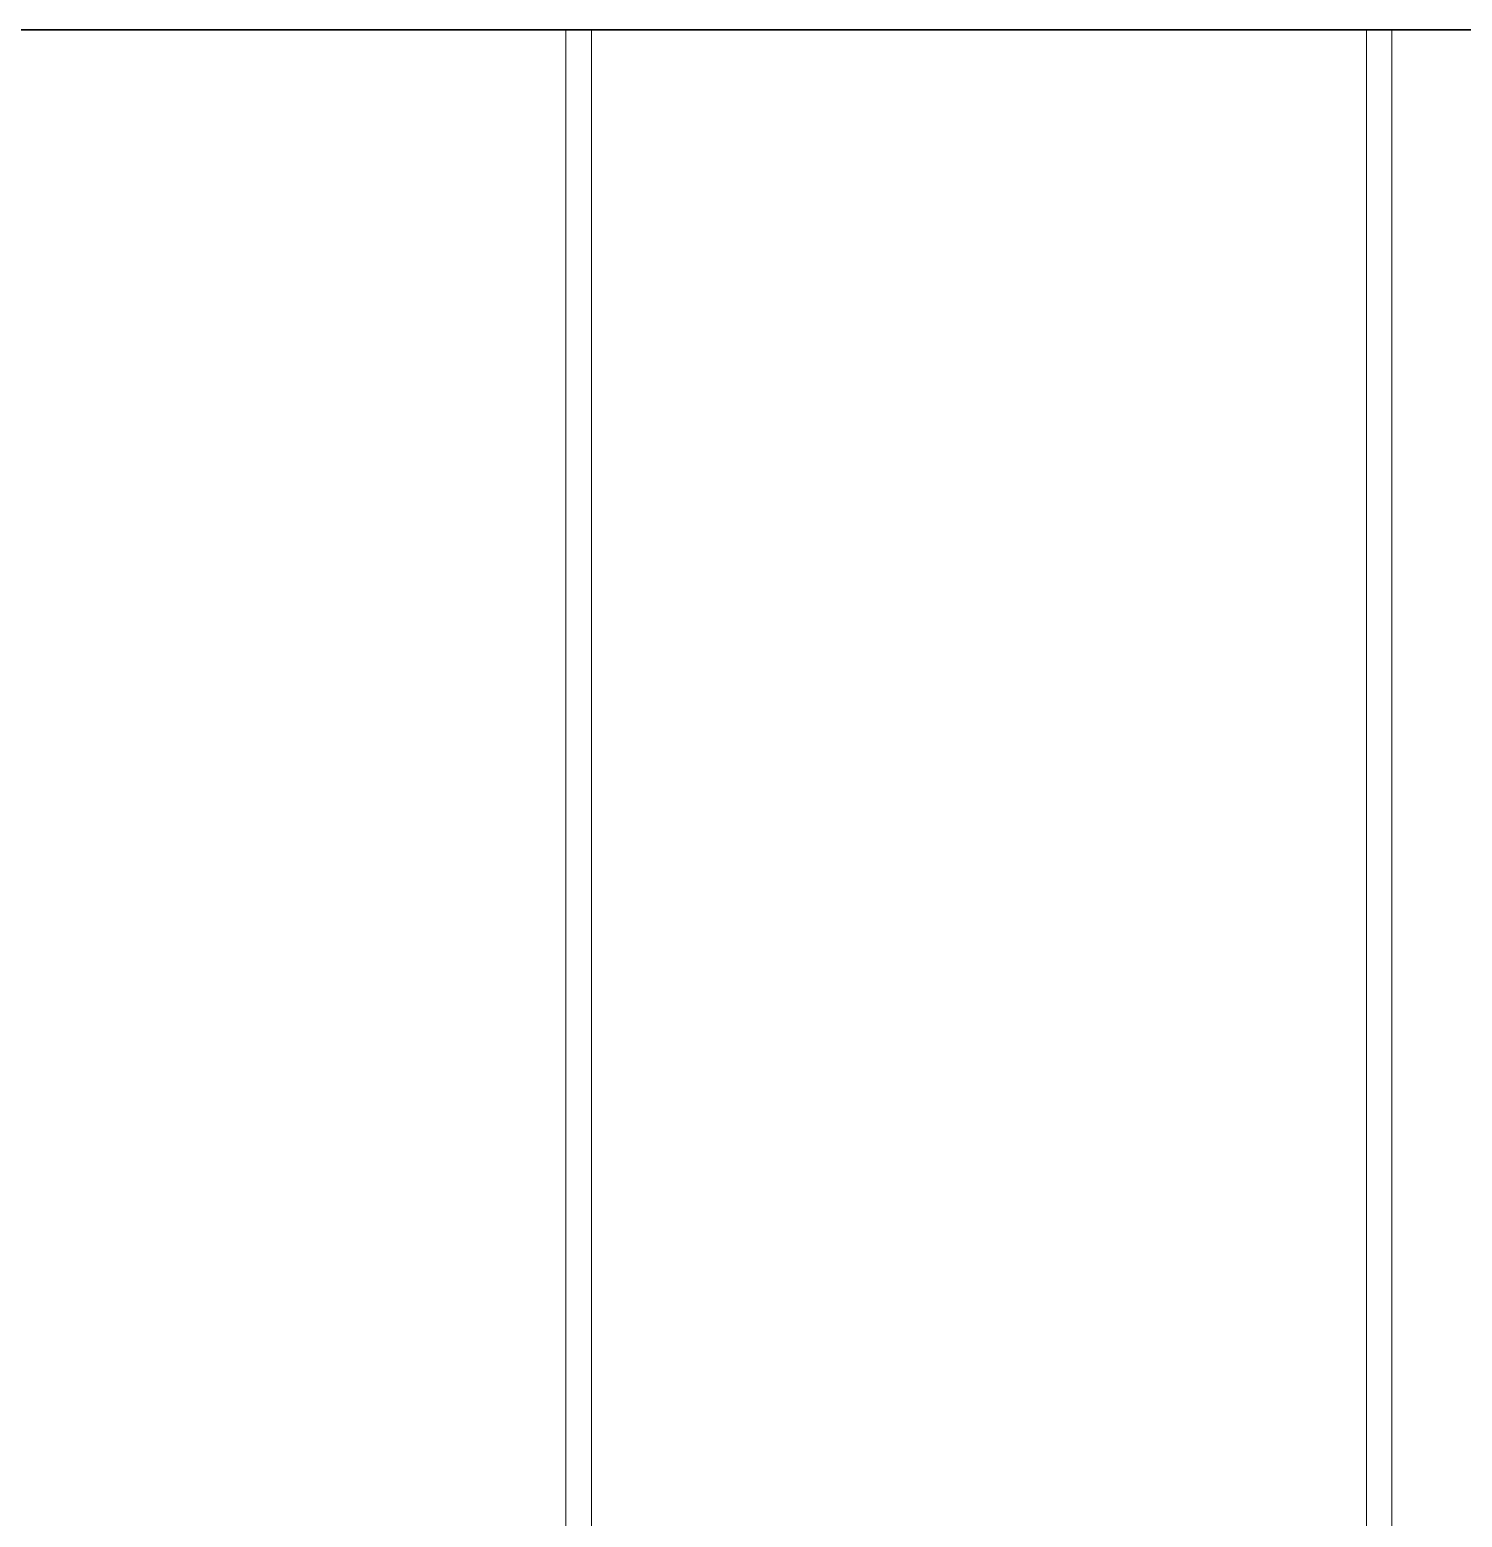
# Model space of a CAD drawing. Header units: millimetres. Extents: x 0 to 84100, y 0 to 59400.
# Drawn here: x 50769.8 to 51002.1, y 17998.6 to 18239.7 of the extents above; entities that cross this region are included whole.
import ezdxf

# ---------------------------------------------------------------- set-up
doc = ezdxf.new("R2010")
doc.units = ezdxf.units.MM
doc.layers.add('09_立面の外形', color=7, linetype='Continuous', lineweight=30)
doc.layers.add('10_見えがかり', color=7, linetype='Continuous', lineweight=13)

msp = doc.modelspace()

# ---------------------------------------------------------------- linework, layer by layer
at = {"layer": '09_立面の外形'}
msp.add_lwpolyline([(46741.9, 18239.71), (54073.24, 18239.71)], dxfattribs=at)
at = {"layer": '10_見えがかり'}
for points in [[(52416.54, 18239.71), (47141.52, 18239.71)], [(50856.75, 17879.71), (50856.75, 18239.71)], [(50986.57, 18239.71), (50856.75, 18239.71)], [(50856.75, 18239.71), (50860.87, 18239.71)], [(50860.87, 17879.71), (50860.87, 18239.71)], [(50990.68, 18239.71), (50860.87, 18239.71)], [(50986.57, 17869.71), (50986.57, 18239.71)], [(50986.57, 18239.71), (50990.68, 18239.71)], [(50990.68, 18239.71), (50990.68, 17869.71)]]:
    msp.add_lwpolyline(points, dxfattribs=at)

doc.saveas('drawing.dxf')
